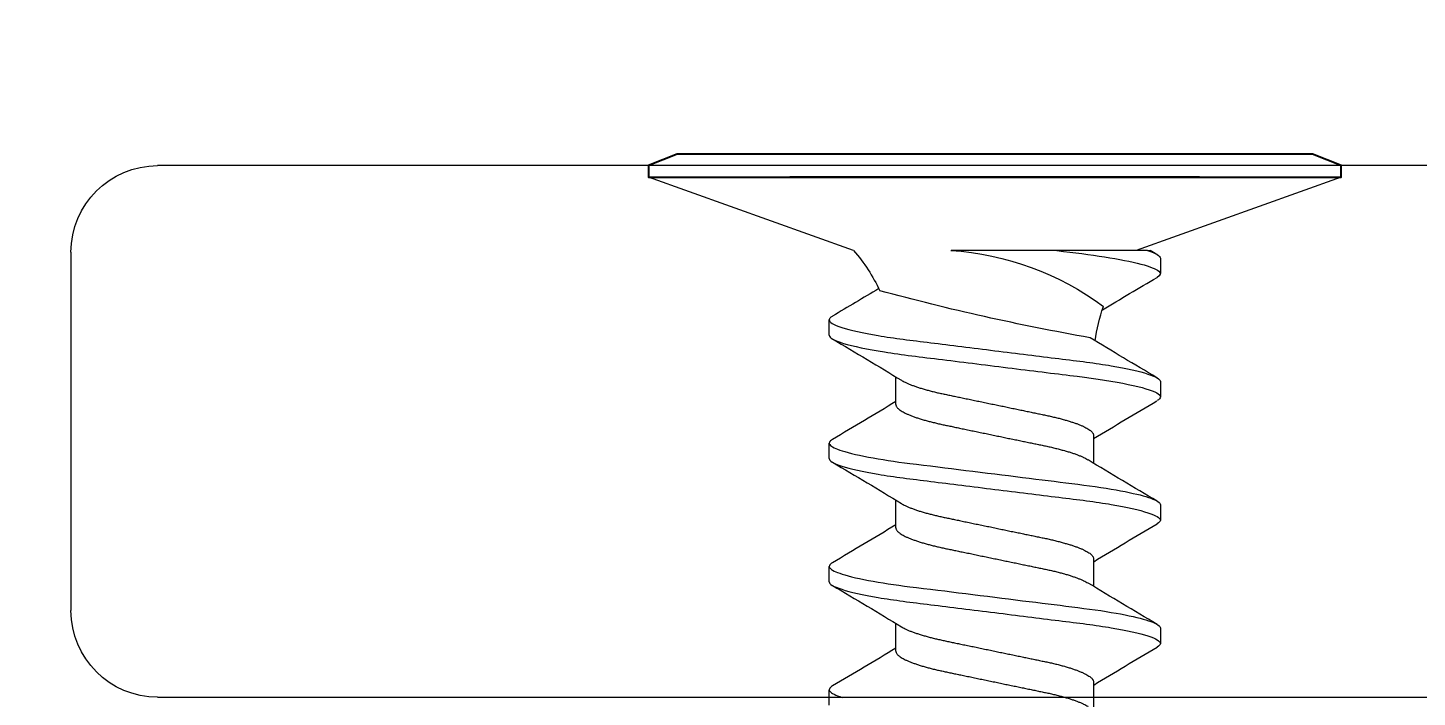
# Model space of a CAD drawing. Header units: inches. Extents: x 129892 to 140765, y 18172 to 24435.
# Drawn here: x 139214.68 to 139226.71, y 21694.02 to 21699.81 of the extents above; entities that cross this region are included whole.
import ezdxf

# ---------------------------------------------------------------- set-up
doc = ezdxf.new("R2010")
doc.units = ezdxf.units.IN
doc.header["$MEASUREMENT"] = 0
doc.header["$PDMODE"] = 66
doc.styles.add('EXCELSIOR', font='dim.shx', dxfattribs={"height": 45})
doc.dimstyles.new('EXCELSIOR', dxfattribs={"dimtxt": 50, "dimasz": 15, "dimexe": 20, "dimexo": 20, "dimgap": 10, "dimtad": 1, "dimdec": 0, "dimtxsty": 'EXCELSIOR', "dimblk": 'OBLIQUE', "dimcen": 2.5, "dimclrd": 1, "dimclre": 1, "dimclrt": 1, "dimadec": 0, "dimazin": 0, "dimtfac": 1, "dimtdec": 0, "dimtofl": 0, "dimtmove": 0, "dimatfit": 3, "dimfxl": 0, "dimlwd": 25, "dimarcsym": 0})

# ---------------------------------------------------------------- blocks, each defined once
blk = doc.blocks.new('_OBLIQUE')
at = {"color": 0, "linetype": 'ByBlock'}
blk.add_line((-0.5, -0.5), (0.5, 0.5), dxfattribs=at)
blk = doc.blocks.new('*D172')
at = {"color": 1, "lineweight": -2}
for p, q in [((138767.475, 22172.985), (138694.006, 22099.516)), ((139237.701, 21702.759), (139164.232, 21629.29))]:
    blk.add_line(p, q, dxfattribs=at)
at = {"color": 1, "lineweight": 25}
blk.add_line((139178.374, 21643.433), (138708.148, 22113.659), dxfattribs=at)
at = {"layer": 'Defpoints', "color": 0}
for p in [(138781.617, 22187.127), (138708.148, 22113.659), (139251.843, 21716.901)]:
    blk.add_point(p, dxfattribs=at)
at = {"color": 1, "lineweight": 25, "xscale": 15, "yscale": 15, "zscale": 15}
for p, rotation in [((138708.148, 22113.659), 135.0000000004422), ((139178.374, 21643.433), 315.0000000004422)]:
    blk.add_blockref('_OBLIQUE', p, dxfattribs=dict(at, rotation=rotation))
at = {"color": 1, "insert": (138966.242, 21901.527), "char_height": 45, "attachment_point": 5, "rotation": 315, "style": 'EXCELSIOR'}
blk.add_mtext('665', dxfattribs=at)
blk = doc.blocks.new('A$C1EDE62C1')
at = {"color": 7, "linetype": 'Continuous', "lineweight": 15}
for p, q in [((10.25, 4.6), (54.25, 4.6)), ((55, 3.85), (55, 0.75)), ((54.25, 0), (6.25, 0))]:
    blk.add_line(p, q, dxfattribs=at)
for centre, start, end in [((54.25, 3.85), 0, 90), ((54.25, 0.75), 270, 0)]:
    blk.add_arc(centre, 0.75, start, end, dxfattribs=at)
blk = doc.blocks.new('A$C47B607A2')
at = {"color": 7, "linetype": 'Continuous', "lineweight": 15}
for p, q in [((0, 11.8), (1.777, 11.165)), ((4.223, 11.165), (6, 11.8)), ((1.566, 11.098), (1.566, 10.965)), ((1.679, 11.165), (1.654, 11.165)), ((1.679, 11.165), (2.462, 11.165)), ((2.462, 11.165), (3.379, 11.165)), ((4.434, 10.432), (4.434, 10.565)), ((1.566, 10.032), (1.566, 9.898)), ((3.856, 9.832), (3.856, 10.072)), ((2.144, 9.565), (2.144, 9.325)), ((4.434, 9.365), (4.434, 9.498)), ((1.566, 8.965), (1.566, 8.832)), ((3.856, 8.765), (3.856, 9.005)), ((2.144, 8.498), (2.144, 8.258)), ((4.434, 8.298), (4.434, 8.432)), ((1.566, 7.898), (1.566, 7.765)), ((3.856, 7.698), (3.856, 7.939)), ((2.144, 7.432), (2.144, 7.192)), ((4.434, 7.232), (4.434, 7.365))]:
    blk.add_line(p, q, dxfattribs=at)
blk.add_lwpolyline([(0.25, 12), (5.75, 12), (6, 11.9), (6, 11.8), (0, 11.8), (0, 11.9)], close=True)
blk.add_lwpolyline([(1.226, 11.8), (4.774, 11.8)])
at = {"color": 7, "linetype": 'Continuous', "lineweight": 15, "flags": 128}
for points in [[(4.405, 9.531), (4.413, 9.525), (4.422, 9.518), (4.429, 9.512), (4.432, 9.505), (4.434, 9.498), (4.433, 9.492), (4.429, 9.486), (4.423, 9.479), (4.415, 9.473), (4.405, 9.466), (4.392, 9.459), (4.378, 9.452), (4.361, 9.445), (4.342, 9.439), (4.321, 9.432), (4.298, 9.425), (4.27, 9.417), (4.24, 9.409), (4.207, 9.401), (4.171, 9.393), (4.134, 9.386), (4.094, 9.378), (4.053, 9.37), (4.009, 9.363), (3.966, 9.356), (3.922, 9.349), (3.877, 9.342), (3.831, 9.335), (3.783, 9.329), (3.735, 9.323), (3.677, 9.316), (3.617, 9.308), (3.556, 9.301), (3.492, 9.293), (3.433, 9.285), (3.374, 9.278), (3.313, 9.271), (3.252, 9.263), (3.189, 9.255), (3.127, 9.247), (3.063, 9.24), (3, 9.232), (2.94, 9.224), (2.88, 9.217), (2.82, 9.209), (2.761, 9.202), (2.702, 9.195), (2.644, 9.188), (2.591, 9.181), (2.538, 9.174), (2.486, 9.168), (2.435, 9.162), (2.386, 9.156), (2.332, 9.149), (2.28, 9.142), (2.229, 9.136), (2.179, 9.129), (2.13, 9.122), (2.083, 9.115), (2.036, 9.108), (1.991, 9.101), (1.95, 9.094), (1.91, 9.086), (1.872, 9.079), (1.836, 9.072), (1.802, 9.064), (1.77, 9.057), (1.742, 9.05), (1.716, 9.043), (1.692, 9.036), (1.669, 9.029), (1.649, 9.022), (1.63, 9.014), (1.613, 9.007), (1.598, 8.999), (1.587, 8.992), (1.578, 8.985), (1.571, 8.978), (1.568, 8.972), (1.566, 8.965), (1.566, 8.965)], [(4.405, 8.464), (4.413, 8.459), (4.422, 8.452), (4.429, 8.445), (4.432, 8.438), (4.434, 8.432), (4.433, 8.426), (4.429, 8.419), (4.423, 8.413), (4.415, 8.406), (4.405, 8.399), (4.392, 8.392), (4.378, 8.386), (4.361, 8.379), (4.342, 8.372), (4.321, 8.365), (4.298, 8.358), (4.27, 8.35), (4.24, 8.342), (4.207, 8.334), (4.171, 8.327), (4.134, 8.319), (4.094, 8.311), (4.053, 8.304), (4.009, 8.296), (3.966, 8.289), (3.922, 8.282), (3.877, 8.275), (3.831, 8.269), (3.783, 8.262), (3.735, 8.256), (3.677, 8.249), (3.617, 8.242), (3.556, 8.234), (3.492, 8.226), (3.433, 8.219), (3.374, 8.211), (3.313, 8.204), (3.252, 8.196), (3.189, 8.189), (3.127, 8.181), (3.063, 8.173), (3, 8.165), (2.94, 8.158), (2.88, 8.15), (2.82, 8.143), (2.761, 8.135), (2.702, 8.128), (2.644, 8.121), (2.591, 8.114), (2.538, 8.108), (2.486, 8.101), (2.435, 8.095), (2.386, 8.089), (2.332, 8.082), (2.28, 8.076), (2.229, 8.069), (2.179, 8.063), (2.13, 8.056), (2.083, 8.049), (2.036, 8.041), (1.991, 8.034), (1.95, 8.027), (1.91, 8.02), (1.872, 8.012), (1.836, 8.005), (1.802, 7.998), (1.77, 7.99), (1.742, 7.983), (1.716, 7.976), (1.692, 7.969), (1.669, 7.962), (1.649, 7.955), (1.63, 7.948), (1.613, 7.94), (1.598, 7.933), (1.587, 7.925), (1.578, 7.918), (1.571, 7.912), (1.568, 7.905), (1.566, 7.898), (1.566, 7.898)], [(4.405, 7.397), (4.413, 7.392), (4.422, 7.385), (4.429, 7.378), (4.432, 7.371), (4.434, 7.365), (4.433, 7.359), (4.429, 7.353), (4.423, 7.346), (4.415, 7.339), (4.405, 7.333), (4.392, 7.326), (4.378, 7.319), (4.361, 7.312), (4.342, 7.305), (4.321, 7.298)]]:
    blk.add_lwpolyline(points, dxfattribs=at)
at = {"color": 7, "linetype": 'Continuous', "lineweight": 15}
for centre, radius, start, end in [((-37.303, 77.155), 76.631, 300.50446, 300.55496), ((3.539, 8.691), 2.48, 93.6914, 126.6294), ((5.35, 10.185), 1.494, 139, 154.9602), ((-24.229, -32.99), 50.952, 58.9272, 59.5471), ((32.587, 58.502), 55.579, 239.0528, 239.5317), ((-1.493, 31.115), 21.027, 280.045, 285.1333), ((0.65, 10.185), 1.494, 7.6247, 19.3637), ((-20.824, 48.248), 44.279, 300.4197, 301.2933), ((25.869, -26.179), 42.411, 120.4042, 121.3447), ((-21.752, -29.882), 46.097, 58.7762, 59.5701), ((27.753, 49.28), 46.099, 238.7762, 239.5701), ((-19.87, 45.577), 42.413, 300.4042, 301.3446), ((26.294, -27.956), 43.239, 120.4132, 121.3357), ((-22.033, -31.418), 46.645, 58.7808, 59.5655), ((28.029, 48.674), 46.636, 238.7807, 239.5655), ((-20.391, 45.382), 43.428, 300.4151, 301.3337), ((26.392, -29.187), 43.43, 120.4152, 121.3336), ((-22.033, -32.485), 46.645, 58.7808, 59.5655), ((28.029, 47.608), 46.637, 238.7807, 239.5655)]:
    blk.add_arc(centre, radius, start, end, dxfattribs=at)
for points, knots in [([(2.462, 11.165), (2.31, 11.146), (2.174, 11.13), (1.925, 11.091), (1.817, 11.069), (1.656, 11.027), (1.603, 11.006), (1.558, 10.968), (1.562, 10.952), (1.595, 10.933)], [0, 0, 0, 0, 0.25, 0.25, 0.5, 0.5, 0.75, 0.75, 1, 1, 1, 1]), ([(4.405, 10.598), (4.408, 10.596), (4.415, 10.592), (4.423, 10.585), (4.429, 10.578), (4.433, 10.572), (4.433, 10.567), (4.434, 10.565)], [0, 0, 0, 0, 0.162479, 0.37481, 0.585282, 0.79373, 1, 1, 1, 1]), ([(4.434, 10.565), (4.434, 10.546), (4.399, 10.523), (4.253, 10.476), (4.143, 10.452), (3.942, 10.418), (3.869, 10.407), (3.718, 10.387), (3.639, 10.378), (3.384, 10.346), (3.192, 10.322), (2.808, 10.275), (2.617, 10.251), (2.361, 10.219), (2.282, 10.21), (2.131, 10.19), (2.058, 10.179), (1.857, 10.145), (1.747, 10.12), (1.601, 10.073), (1.566, 10.051), (1.566, 10.032)], [0, 0, 0, 0, 0.125, 0.125, 0.25, 0.25, 0.3125, 0.3125, 0.375, 0.375, 0.5, 0.5, 0.625, 0.625, 0.6875, 0.6875, 0.75, 0.75, 0.875, 0.875, 1, 1, 1, 1]), ([(4.434, 10.432), (4.434, 10.411), (4.394, 10.387), (4.229, 10.337), (4.104, 10.311), (3.807, 10.264), (3.641, 10.244), (3.262, 10.198), (3.053, 10.172), (2.647, 10.121), (2.452, 10.097), (2.12, 10.056), (1.966, 10.032), (1.724, 9.982), (1.639, 9.956), (1.556, 9.909), (1.556, 9.889), (1.595, 9.866)], [0, 0, 0, 0, 0.125, 0.125, 0.25, 0.25, 0.375, 0.375, 0.5, 0.5, 0.625, 0.625, 0.75, 0.75, 0.875, 0.875, 1, 1, 1, 1]), ([(3.807, 10.042), (3.803, 10.04), (3.794, 10.034), (3.776, 10.025), (3.753, 10.014), (3.728, 10.004), (3.7, 9.993), (3.67, 9.983), (3.638, 9.973), (3.604, 9.963), (3.569, 9.953), (3.533, 9.944), (3.496, 9.935), (3.458, 9.927), (3.419, 9.919), (3.379, 9.91), (3.337, 9.902), (3.293, 9.893), (3.247, 9.883), (3.199, 9.873), (3.15, 9.863), (3.101, 9.853), (3.051, 9.842), (3.001, 9.832), (2.952, 9.822), (2.904, 9.812), (2.857, 9.802), (2.81, 9.792), (2.764, 9.783), (2.719, 9.773), (2.675, 9.764), (2.633, 9.755), (2.591, 9.747), (2.549, 9.738), (2.509, 9.729), (2.471, 9.72), (2.433, 9.711), (2.398, 9.701), (2.364, 9.691), (2.333, 9.681), (2.304, 9.672), (2.277, 9.662), (2.253, 9.652), (2.23, 9.642), (2.21, 9.632), (2.193, 9.622), (2.178, 9.612), (2.165, 9.602), (2.156, 9.592), (2.149, 9.583), (2.145, 9.574), (2.144, 9.568), (2.144, 9.565)], [0, 0, 0, 0, 0.015027, 0.035073, 0.056128, 0.077201, 0.098252, 0.119243, 0.140134, 0.160888, 0.180539, 0.200002, 0.21925, 0.238259, 0.257019, 0.275892, 0.295017, 0.314372, 0.334863, 0.355543, 0.376377, 0.397327, 0.418355, 0.439423, 0.459535, 0.479612, 0.49962, 0.519527, 0.5393, 0.558909, 0.578323, 0.597517, 0.61736, 0.636998, 0.656867, 0.677003, 0.697377, 0.717959, 0.737767, 0.757701, 0.777729, 0.797817, 0.817931, 0.838038, 0.858101, 0.878089, 0.89891, 0.919574, 0.940047, 0.960295, 0.980289, 1, 1, 1, 1]), ([(3.856, 9.832), (3.856, 9.829), (3.856, 9.823), (3.852, 9.815), (3.846, 9.806), (3.837, 9.797), (3.826, 9.787), (3.812, 9.778), (3.795, 9.768), (3.776, 9.758), (3.753, 9.748), (3.728, 9.737), (3.7, 9.727), (3.67, 9.716), (3.638, 9.706), (3.604, 9.696), (3.569, 9.687), (3.533, 9.678), (3.496, 9.669), (3.458, 9.66), (3.419, 9.652), (3.379, 9.644), (3.337, 9.635), (3.293, 9.626), (3.247, 9.616), (3.199, 9.606), (3.15, 9.596), (3.101, 9.586), (3.051, 9.576), (3.001, 9.565), (2.952, 9.555), (2.904, 9.545), (2.857, 9.535), (2.81, 9.526), (2.764, 9.516), (2.719, 9.507), (2.675, 9.498), (2.633, 9.489), (2.591, 9.48), (2.549, 9.472), (2.509, 9.463), (2.471, 9.453), (2.433, 9.444), (2.398, 9.434), (2.364, 9.424), (2.333, 9.415), (2.304, 9.405), (2.277, 9.395), (2.253, 9.385), (2.23, 9.375), (2.211, 9.365), (2.198, 9.358), (2.193, 9.355), (2.193, 9.355)], [0, 0, 0, 0, 0.018809, 0.037876, 0.057178, 0.076688, 0.096379, 0.116219, 0.136178, 0.156223, 0.177278, 0.198351, 0.219402, 0.240393, 0.261284, 0.282037, 0.301688, 0.321151, 0.340399, 0.359407, 0.378167, 0.39704, 0.416165, 0.435519, 0.45601, 0.47669, 0.497523, 0.518473, 0.539501, 0.560569, 0.58068, 0.600757, 0.620765, 0.640672, 0.660445, 0.680053, 0.699467, 0.718661, 0.738503, 0.758141, 0.77801, 0.798146, 0.81852, 0.839101, 0.858909, 0.878842, 0.89887, 0.918958, 0.939072, 0.959178, 0.979242, 0.999229, 1, 1, 1, 1]), ([(4.434, 9.365), (4.434, 9.346), (4.399, 9.323), (4.253, 9.276), (4.143, 9.252), (3.942, 9.218), (3.869, 9.207), (3.718, 9.187), (3.639, 9.178), (3.384, 9.146), (3.192, 9.122), (2.808, 9.075), (2.617, 9.051), (2.361, 9.019), (2.282, 9.01), (2.131, 8.99), (2.058, 8.979), (1.857, 8.945), (1.747, 8.92), (1.601, 8.873), (1.566, 8.851), (1.566, 8.832)], [0, 0, 0, 0, 0.125, 0.125, 0.25, 0.25, 0.3125, 0.3125, 0.375, 0.375, 0.5, 0.5, 0.625, 0.625, 0.6875, 0.6875, 0.75, 0.75, 0.875, 0.875, 1, 1, 1, 1]), ([(3.807, 8.975), (3.803, 8.973), (3.794, 8.967), (3.776, 8.958), (3.753, 8.948), (3.728, 8.937), (3.7, 8.927), (3.67, 8.916), (3.638, 8.906), (3.604, 8.896), (3.569, 8.887), (3.533, 8.878), (3.496, 8.869), (3.458, 8.86), (3.419, 8.852), (3.379, 8.844), (3.337, 8.835), (3.293, 8.826), (3.247, 8.816), (3.199, 8.806), (3.15, 8.796), (3.101, 8.786), (3.051, 8.776), (3.001, 8.765), (2.952, 8.755), (2.904, 8.745), (2.857, 8.735), (2.81, 8.726), (2.764, 8.716), (2.719, 8.707), (2.675, 8.698), (2.633, 8.689), (2.591, 8.68), (2.549, 8.672), (2.509, 8.663), (2.471, 8.653), (2.433, 8.644), (2.398, 8.634), (2.364, 8.624), (2.333, 8.615), (2.304, 8.605), (2.277, 8.595), (2.253, 8.585), (2.23, 8.575), (2.21, 8.565), (2.193, 8.555), (2.178, 8.545), (2.165, 8.535), (2.156, 8.525), (2.149, 8.516), (2.145, 8.507), (2.144, 8.501), (2.144, 8.498)], [0, 0, 0, 0, 0.015022, 0.035067, 0.056123, 0.077196, 0.098247, 0.119238, 0.140129, 0.160884, 0.180534, 0.199997, 0.219246, 0.238254, 0.257015, 0.275888, 0.295014, 0.314368, 0.334859, 0.35554, 0.376373, 0.397323, 0.418352, 0.43942, 0.459532, 0.479609, 0.499618, 0.519525, 0.539298, 0.558906, 0.578321, 0.597515, 0.617358, 0.636996, 0.656865, 0.677001, 0.697376, 0.717957, 0.737765, 0.757699, 0.777727, 0.797816, 0.81793, 0.838037, 0.858101, 0.878088, 0.898909, 0.919573, 0.940046, 0.960295, 0.980289, 1, 1, 1, 1]), ([(3.856, 8.765), (3.856, 8.762), (3.856, 8.757), (3.852, 8.748), (3.846, 8.739), (3.837, 8.73), (3.826, 8.721), (3.812, 8.711), (3.795, 8.701), (3.776, 8.691), (3.753, 8.681), (3.728, 8.67), (3.7, 8.66), (3.67, 8.65), (3.638, 8.639), (3.604, 8.63), (3.569, 8.62), (3.533, 8.611), (3.496, 8.602), (3.458, 8.594), (3.419, 8.585), (3.379, 8.577), (3.337, 8.568), (3.293, 8.559), (3.247, 8.55), (3.199, 8.54), (3.15, 8.53), (3.101, 8.519), (3.051, 8.509), (3.001, 8.499), (2.952, 8.488), (2.904, 8.478), (2.857, 8.469), (2.81, 8.459), (2.764, 8.449), (2.719, 8.44), (2.675, 8.431), (2.633, 8.422), (2.591, 8.413), (2.549, 8.405), (2.509, 8.396), (2.471, 8.387), (2.433, 8.377), (2.398, 8.368), (2.364, 8.358), (2.333, 8.348), (2.304, 8.338), (2.277, 8.328), (2.253, 8.318), (2.23, 8.308), (2.211, 8.298), (2.198, 8.292), (2.193, 8.288), (2.193, 8.288)], [0, 0, 0, 0, 0.018809, 0.037877, 0.057179, 0.076689, 0.096379, 0.11622, 0.136179, 0.156224, 0.177279, 0.198352, 0.219403, 0.240394, 0.261285, 0.282039, 0.301689, 0.321152, 0.340401, 0.359409, 0.378169, 0.397041, 0.416167, 0.435521, 0.456012, 0.476692, 0.497525, 0.518475, 0.539504, 0.560572, 0.580683, 0.60076, 0.620768, 0.640675, 0.660448, 0.680056, 0.699471, 0.718664, 0.738507, 0.758145, 0.778013, 0.798149, 0.818524, 0.839105, 0.858913, 0.878847, 0.898874, 0.918963, 0.939077, 0.959183, 0.979247, 0.999234, 1, 1, 1, 1]), ([(4.434, 8.298), (4.434, 8.279), (4.399, 8.257), (4.253, 8.21), (4.143, 8.185), (3.942, 8.151), (3.869, 8.141), (3.718, 8.12), (3.639, 8.111), (3.384, 8.079), (3.192, 8.056), (2.808, 8.008), (2.617, 7.984), (2.361, 7.952), (2.282, 7.943), (2.131, 7.923), (2.058, 7.912), (1.857, 7.878), (1.747, 7.854), (1.601, 7.807), (1.566, 7.784), (1.566, 7.765)], [0, 0, 0, 0, 0.125, 0.125, 0.25, 0.25, 0.3125, 0.3125, 0.375, 0.375, 0.5, 0.5, 0.625, 0.625, 0.6875, 0.6875, 0.75, 0.75, 0.875, 0.875, 1, 1, 1, 1]), ([(3.807, 7.909), (3.803, 7.906), (3.794, 7.9), (3.776, 7.891), (3.753, 7.881), (3.728, 7.87), (3.7, 7.86), (3.67, 7.85), (3.638, 7.839), (3.604, 7.83), (3.569, 7.82), (3.533, 7.811), (3.496, 7.802), (3.458, 7.794), (3.419, 7.785), (3.379, 7.777), (3.337, 7.768), (3.293, 7.759), (3.247, 7.75), (3.199, 7.74), (3.15, 7.73), (3.101, 7.719), (3.051, 7.709), (3.001, 7.699), (2.952, 7.688), (2.904, 7.678), (2.857, 7.669), (2.81, 7.659), (2.764, 7.649), (2.719, 7.64), (2.675, 7.631), (2.633, 7.622), (2.591, 7.613), (2.549, 7.605), (2.509, 7.596), (2.471, 7.587), (2.433, 7.577), (2.398, 7.568), (2.364, 7.558), (2.333, 7.548), (2.304, 7.538), (2.277, 7.528), (2.253, 7.518), (2.23, 7.508), (2.21, 7.498), (2.193, 7.488), (2.178, 7.478), (2.165, 7.468), (2.156, 7.459), (2.149, 7.449), (2.145, 7.44), (2.144, 7.435), (2.144, 7.432)], [0, 0, 0, 0, 0.015022, 0.035068, 0.056123, 0.077196, 0.098248, 0.119238, 0.14013, 0.160884, 0.180534, 0.199998, 0.219246, 0.238255, 0.257015, 0.275888, 0.295014, 0.314368, 0.33486, 0.35554, 0.376373, 0.397323, 0.418352, 0.439421, 0.459532, 0.479609, 0.499618, 0.519525, 0.539298, 0.558906, 0.578321, 0.597515, 0.617358, 0.636996, 0.656865, 0.677001, 0.697376, 0.717957, 0.737765, 0.757699, 0.777727, 0.797816, 0.81793, 0.838037, 0.858101, 0.878088, 0.898909, 0.919574, 0.940046, 0.960295, 0.980289, 1, 1, 1, 1]), ([(3.856, 7.698), (3.856, 7.695), (3.856, 7.69), (3.852, 7.681), (3.846, 7.672), (3.837, 7.663), (3.826, 7.654), (3.812, 7.644), (3.795, 7.634), (3.776, 7.624), (3.753, 7.614), (3.728, 7.603), (3.7, 7.593), (3.67, 7.583), (3.638, 7.572), (3.604, 7.563), (3.569, 7.553), (3.533, 7.544), (3.496, 7.535), (3.458, 7.527), (3.419, 7.518), (3.379, 7.51), (3.337, 7.501), (3.293, 7.492), (3.247, 7.483), (3.199, 7.473), (3.15, 7.463), (3.101, 7.452), (3.051, 7.442), (3.001, 7.432), (2.952, 7.421), (2.904, 7.411), (2.857, 7.402), (2.81, 7.392), (2.764, 7.382), (2.719, 7.373), (2.675, 7.364), (2.633, 7.355), (2.591, 7.346), (2.549, 7.338), (2.509, 7.329), (2.471, 7.32), (2.433, 7.31), (2.398, 7.301), (2.364, 7.291), (2.333, 7.281), (2.304, 7.271), (2.277, 7.261), (2.253, 7.251), (2.23, 7.241), (2.211, 7.231), (2.198, 7.225), (2.193, 7.221), (2.193, 7.221)], [0, 0, 0, 0, 0.018809, 0.037877, 0.057179, 0.076689, 0.096379, 0.11622, 0.136179, 0.156224, 0.177279, 0.198352, 0.219403, 0.240394, 0.261285, 0.282039, 0.301689, 0.321152, 0.340401, 0.359409, 0.378169, 0.397041, 0.416167, 0.435521, 0.456012, 0.476692, 0.497525, 0.518475, 0.539504, 0.560572, 0.580683, 0.60076, 0.620768, 0.640675, 0.660448, 0.680056, 0.699471, 0.718664, 0.738507, 0.758145, 0.778013, 0.798149, 0.818524, 0.839105, 0.858913, 0.878847, 0.898874, 0.918963, 0.939077, 0.959183, 0.979247, 0.999234, 1, 1, 1, 1])]:
    blk.add_open_spline(points, degree=3, knots=knots, dxfattribs=at)
for points in [[(1.679, 11.165), (1.603, 11.141), (1.566, 11.118), (1.566, 11.098)], [(1.566, 8.832), (1.566, 8.822), (1.576, 8.811), (1.595, 8.799)], [(1.566, 7.765), (1.566, 7.755), (1.576, 7.744), (1.595, 7.733)]]:
    blk.add_open_spline(points, degree=3, dxfattribs=at)

msp = doc.modelspace()

# ---------------------------------------------------------------- block references
at = {"xscale": -1}
for name, p in [('A$C1EDE62C1', (139270.056, 21694.018)), ('A$C47B607A2', (139226.056, 21686.718))]:
    msp.add_blockref(name, p, dxfattribs=at)

# ---------------------------------------------------------------- dimensions: what is measured, and where the dimension line sits
dim = msp.add_linear_dim(base=(138708.148, 22113.659), p1=(139251.843, 21716.901), p2=(138781.617, 22187.127), angle=135, dimstyle='EXCELSIOR')
dim.commit()
dim.dimension.update_dxf_attribs({"geometry": '*D172', "text_midpoint": (138966.242, 21901.527)})

doc.saveas('drawing.dxf')
